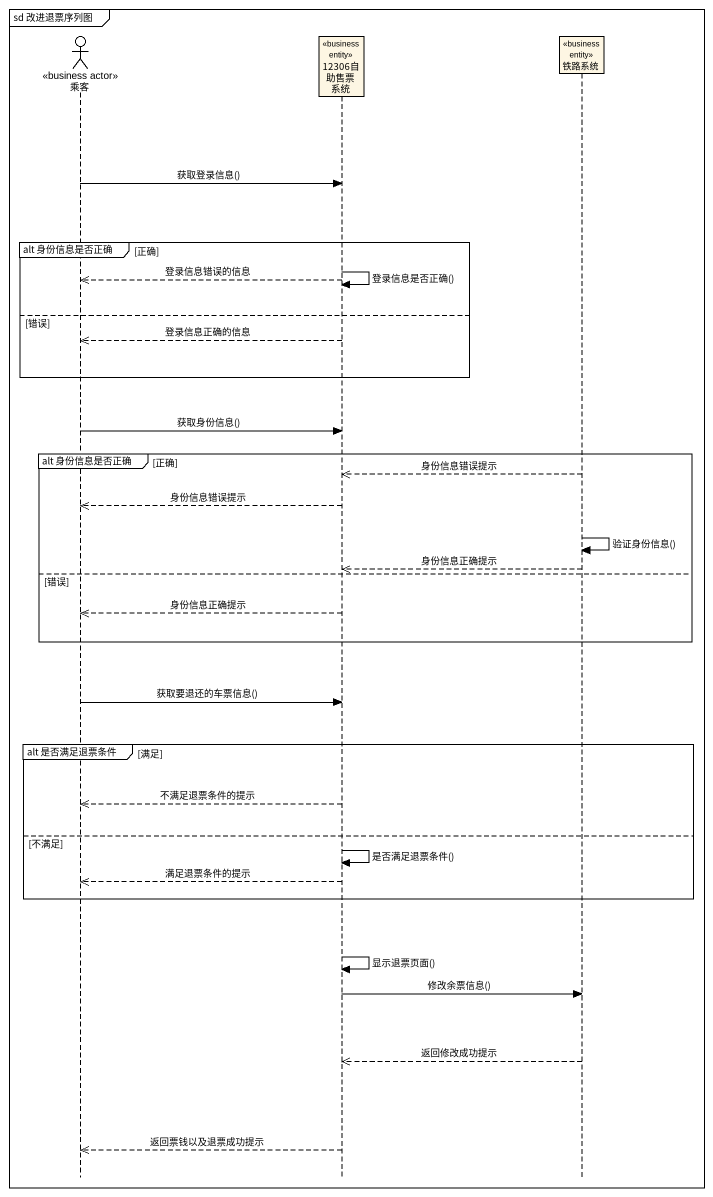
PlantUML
@startuml
mainframe sd 改进退票序列图
hide footbox
actor 乘客 <<business actor>>
participant "12306自助售票系统" as c12306自助售票系统 <<business entity>>
participant 铁路系统 <<business entity>>

乘客 -> c12306自助售票系统 : 获取登录信息()
group alt 身份信息是否正确 [正确]
  c12306自助售票系统 -> c12306自助售票系统 : 登录信息是否正确()
  c12306自助售票系统 -->> 乘客 : 登录信息错误的信息
else 错误
  c12306自助售票系统 -->> 乘客 : 登录信息正确的信息
end
乘客 -> c12306自助售票系统 : 获取身份信息()
group alt 身份信息是否正确 [正确]
  铁路系统 -->> c12306自助售票系统 : 身份信息错误提示
  c12306自助售票系统 -->> 乘客 : 身份信息错误提示
  铁路系统 -> 铁路系统 : 验证身份信息()
  铁路系统 -->> c12306自助售票系统 : 身份信息正确提示
else 错误
  c12306自助售票系统 -->> 乘客 : 身份信息正确提示
end
乘客 -> c12306自助售票系统 : 获取要退还的车票信息()
group alt 是否满足退票条件 [满足]
  c12306自助售票系统 -->> 乘客 : 不满足退票条件的提示
else 不满足
  c12306自助售票系统 -> c12306自助售票系统 : 是否满足退票条件()
  c12306自助售票系统 -->> 乘客 : 满足退票条件的提示
end
c12306自助售票系统 -> c12306自助售票系统 : 显示退票页面()
c12306自助售票系统 -> 铁路系统 : 修改余票信息()
铁路系统 -->> c12306自助售票系统 : 返回修改成功提示
c12306自助售票系统 -->> 乘客 : 返回票钱以及退票成功提示
@enduml
